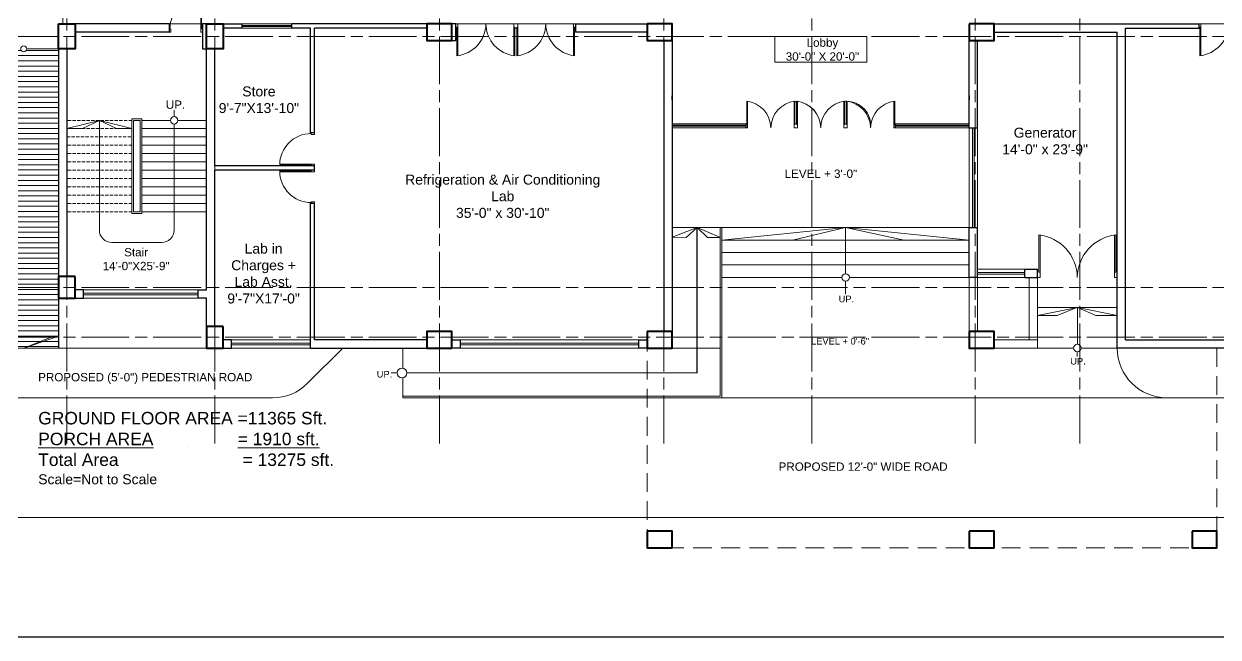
# Model space of a CAD drawing. Header units: inches. Extents: x -12 to 20935469, y -1604 to 24729220.
# Drawn here: x 20924701 to 20926137, y 24723288 to 24724026 of the extents above; entities that cross this region are included whole.
import ezdxf

# ---------------------------------------------------------------- set-up
doc = ezdxf.new("R2010")
doc.units = ezdxf.units.IN
doc.header["$LTSCALE"] = 0.03
doc.header["$MEASUREMENT"] = 0
doc.linetypes.add('ACAD_ISO08W100', pattern=[36, 24, -3, 6, -3])
doc.linetypes.add('DASHED2', pattern=[0.375, 0.25, -0.125])
for name, color, linetype, lineweight in [('AV_Text', 7, 'Continuous', 9), ('column', 1, 'Continuous', 40), ('Door', 7, 'Continuous', 18), ('Dot', 253, 'Continuous', 0), ('Grid Line', 252, 'Continuous', 18), ('Hatch', 253, 'Continuous', 15), ('Main Wall', 7, 'Continuous', 30), ('RAIL', 23, 'Continuous', 13), ('STAIR', 46, 'Continuous', 15), ('WALL', 7, 'Continuous', 30), ('wind.', 150, 'Continuous', 20)]:
    doc.layers.add(name, color=color, linetype=linetype, lineweight=lineweight)
doc.layers.add('FUR', color=251, linetype='Continuous')
doc.layers.add('TEXT', color=7, linetype='Continuous')
doc.styles.add('2', font='swisscl.ttf')
doc.styles.get("Standard").update_dxf_attribs({"font": 'timesbd.ttf'})

# ---------------------------------------------------------------- blocks, each defined once
blk = doc.blocks.new('A$C36295410')
at = {"layer": 'Door'}
for p, q in [((1, 4), (1, 32)), ((2, 0), (2, 31.98)), ((58, 0), (58, 31.98)), ((59, 4), (59, 32)), ((1, 5), (0, 5)), ((2, 4), (1, 4)), ((58, 4), (59, 4)), ((59, 5), (60, 5)), ((2, 0), (0, 0)), ((58, 0), (60, 0))]:
    blk.add_line(p, q, dxfattribs=at)
for centre, start, end in [((-2.53, -0.34), 0.59063, 83.77826), ((62.53, -0.34), 96.22174, 179.40937)]:
    blk.add_arc(centre, 32.53, start, end, dxfattribs=at)
blk = doc.blocks.new('$D40')
at = {"layer": 'Door'}
for p, q in [((1, 4), (1, 42)), ((2, 0), (2, 42)), ((1, 5), (0, 5)), ((2, 0), (0, 0)), ((2, 4), (1, 4)), ((39, 4), (38, 4)), ((38, 4), (38, 0)), ((40, 0), (38, 0)), ((40, 5), (39, 5)), ((39, 5), (39, 4))]:
    blk.add_line(p, q, dxfattribs=at)
blk.add_arc((1, 4), 38, 0, 90, dxfattribs=at)
blk = doc.blocks.new('fff')
at = {"layer": 'Grid Line', "color": 252, "linetype": 'ACAD_ISO08W100', "lineweight": 9, "ltscale": 80, "true_color": 0x939598}
for p, q in [((20830948.3, 24723521.1), (20830948.3, 24724698.8)), ((20831126.3, 24723521.1), (20831126.3, 24724698.8)), ((20831396.3, 24723521.1), (20831396.3, 24724698.8)), ((20831666.3, 24723521.1), (20831666.3, 24724698.8)), ((20831844.3, 24723521.1), (20831844.3, 24724698.8)), ((20832040.8, 24723521.1), (20832040.8, 24724698.8)), ((20832166.8, 24723521.1), (20832166.8, 24724698.8)), ((20833096.9, 24724010.7), (20830726.1, 24724010.7)), ((20833096.9, 24723708.7), (20830726.1, 24723708.7)), ((20833096.9, 24723648.8), (20830726.1, 24723648.8))]:
    blk.add_line(p, q, dxfattribs=at)

msp = doc.modelspace()

# ---------------------------------------------------------------- hatches: boundary and pattern name
at = {"layer": 'STAIR', "lineweight": 5}
h = msp.add_hatch(dxfattribs=at)
h.set_pattern_fill('ANSI31', color=253, scale=50, angle=135)
h.set_pattern_definition([(180, (93804.269, -4e-09), (-4e-16, -6.25), [])])
edge = h.paths.add_edge_path()
edge.add_arc((20924700.6, 24723995.7), 3.61, 180, 360)
edge.add_line((20924704.2, 24723995.7), (20924742.6, 24723995.7))
edge.add_line((20924742.6, 24723995.7), (20924742.6, 24723721.7))
edge.add_line((20924742.6, 24723721.7), (20924742.6, 24723695.7))
edge.add_line((20924742.6, 24723695.7), (20924742.6, 24723635.7))
edge.add_line((20924742.6, 24723635.7), (20924660.6, 24723635.7))
edge.add_line((20924660.6, 24723635.7), (20924660.6, 24723995.7))
edge.add_line((20924660.6, 24723995.7), (20924696.9, 24723995.7))

# ---------------------------------------------------------------- linework, layer by layer
for p, q in [((20925480.5, 24723934.3), (20925480.5, 24723939.3)), ((20925838, 24723939.3), (20925838, 24723934.3)), ((20925569.3, 24723905.7), (20925569.3, 24723900.7)), ((20925749.3, 24723900.7), (20925749.3, 24723905.7)), ((20924742.6, 24723695.7), (20924742.6, 24723635.8)), ((20924950.5, 24723635.8), (20924950.5, 24723635.8))]:
    msp.add_line(p, q)
at = {"color": 252, "lineweight": 5}
for p, q in [((20925920, 24723635.8), (20925868, 24723635.7)), ((20925963.6, 24723635.8), (20925920, 24723635.8)), ((20926016, 24723635.8), (20925972.5, 24723635.8))]:
    msp.add_line(p, q, dxfattribs=at)
at = {"layer": 'column', "lineweight": 40, "ltscale": 20}
for points in [[(20924742.6, 24724025.7), (20924762.6, 24724025.7), (20924762.6, 24723995.7), (20924742.6, 24723995.7)], [(20924920.5, 24724025.7), (20924940.5, 24724025.7), (20924940.5, 24723995.7), (20924920.5, 24723995.7)], [(20925185.5, 24724025.7), (20925185.5, 24724005.7), (20925215.5, 24724005.7), (20925215.5, 24724025.7)], [(20925450.5, 24724025.7), (20925450.5, 24724005.7), (20925480.5, 24724005.7), (20925480.5, 24724025.7)], [(20925838, 24724025.7), (20925838, 24724005.7), (20925868, 24724005.7), (20925868, 24724025.7)], [(20924762.6, 24723721.7), (20924742.6, 24723721.7), (20924742.6, 24723695.7), (20924762.6, 24723695.7)], [(20924940.5, 24723661.8), (20924920.5, 24723661.8), (20924920.5, 24723635.8), (20924940.5, 24723635.8)], [(20925215.5, 24723635.8), (20925215.5, 24723655.8), (20925185.5, 24723655.8), (20925185.5, 24723635.8)], [(20925450.5, 24723655.7), (20925450.5, 24723635.7), (20925480.5, 24723635.7), (20925480.5, 24723655.7)], [(20925838, 24723655.7), (20925838, 24723635.7), (20925868, 24723635.7), (20925868, 24723655.7)], [(20925450.5, 24723415.3), (20925450.5, 24723395.3), (20925480.5, 24723395.3), (20925480.5, 24723415.3)], [(20925838, 24723415.3), (20925838, 24723395.3), (20925868, 24723395.3), (20925868, 24723415.3)], [(20926106, 24723415.3), (20926106, 24723395.3), (20926136, 24723395.3), (20926136, 24723415.3)]]:
    msp.add_lwpolyline(points, close=True, dxfattribs=at)
at = {"layer": 'Defpoints'}
msp.add_lwpolyline([(20924496, 24724746.5), (20926934.9, 24724746.5), (20926934.9, 24723288), (20924496, 24723288)], close=True, dxfattribs=at)
at = {"layer": 'Door'}
for p, q in [((20925222.9, 24724025.7), (20925220.5, 24724025.7)), ((20925221.7, 24724020.7), (20925220.5, 24724020.7)), ((20925221.7, 24724021.9), (20925221.7, 24723987.3)), ((20925222.9, 24724021.9), (20925221.7, 24724021.9)), ((20925222.9, 24724025.7), (20925222.9, 24723987.4)), ((20925290.1, 24724025.7), (20925290.1, 24723987.4)), ((20925290.1, 24724025.7), (20925292.5, 24724025.7)), ((20925290.1, 24724021.9), (20925291.3, 24724021.9)), ((20925291.3, 24724021.9), (20925291.3, 24723987.3)), ((20925291.3, 24724020.7), (20925292.5, 24724020.7)), ((20925294.9, 24724025.7), (20925292.5, 24724025.7)), ((20925293.7, 24724020.7), (20925292.5, 24724020.7)), ((20925293.7, 24724021.9), (20925293.7, 24723987.3)), ((20925294.9, 24724021.9), (20925293.7, 24724021.9)), ((20925294.9, 24724025.7), (20925294.9, 24723987.4)), ((20925362.1, 24724025.7), (20925362.1, 24723987.4)), ((20925362.1, 24724025.7), (20925364.5, 24724025.7)), ((20925362.1, 24724021.9), (20925363.3, 24724021.9)), ((20925363.3, 24724021.9), (20925363.3, 24723987.3)), ((20925363.3, 24724020.7), (20925364.5, 24724020.7)), ((20926116.5, 24724025.7), (20926114.1, 24724025.7)), ((20926115.3, 24724020.7), (20926114.1, 24724020.7)), ((20926115.3, 24724021.9), (20926115.3, 24723987.3)), ((20926116.5, 24724021.9), (20926115.3, 24724021.9)), ((20926116.5, 24724025.7), (20926116.5, 24723987.4))]:
    msp.add_line(p, q, dxfattribs=at)
for centre, start, end in [((20925217.5, 24724026.1), 276.223, 359.4106), ((20925295.6, 24724026.1), 180.5919, 263.7795), ((20925289.5, 24724026.1), 276.223, 359.4106), ((20925367.6, 24724026.1), 180.5919, 263.7795), ((20926111, 24724026.1), 276.223, 359.4106)]:
    msp.add_arc(centre, 39, start, end, dxfattribs=at)
at = {"layer": 'Dot', "color": 0, "linetype": 'DASHED2', "lineweight": 20, "ltscale": 3000}
msp.add_lwpolyline([(20926136, 24723635.7), (20926136, 24723395.3), (20925450.5, 24723395.3), (20925450.5, 24723635.8)], dxfattribs=at)
at = {"layer": 'Hatch'}
for p, q in [((20924742.6, 24723995.7), (20924704.2, 24723995.7)), ((20925540.5, 24723780.7), (20925480.5, 24723780.7)), ((20925540.5, 24723780.7), (20925480.5, 24723780.7)), ((20925838, 24723655.7), (20925838, 24723720.7)), ((20925848, 24723655.7), (20925848, 24723720.7)), ((20925910, 24723720.7), (20925910, 24723645.8)), ((20925920, 24723720.7), (20925920, 24723635.8)), ((20925920, 24723684.7), (20926016, 24723684.7)), ((20925920, 24723645.8), (20925868, 24723645.8)), ((20924569.1, 24723635.8), (20924920.5, 24723635.8)), ((20924569.1, 24723635.8), (20925156.5, 24723635.8)), ((20924601.9, 24723635.8), (20924920.5, 24723635.8)), ((20925156.5, 24723635.8), (20925156.5, 24723611.5)), ((20925480.5, 24723635.7), (20925538.5, 24723635.7)), ((20925963.6, 24723635.8), (20925868, 24723635.8)), ((20926016, 24723635.8), (20925972.5, 24723635.8)), ((20925156.5, 24723600), (20925156.5, 24723575.8)), ((20924999.7, 24723575.8), (20924569.1, 24723575.8)), ((20924569.1, 24723431.8), (20926899.1, 24723431.8))]:
    msp.add_line(p, q, dxfattribs=at)
at = {"layer": 'Hatch', "lineweight": 0}
for p, q in [((20925084.5, 24723635.8), (20925042.1, 24723593.3)), ((20926076, 24723575.8), (20926899.1, 24723575.8))]:
    msp.add_line(p, q, dxfattribs=at)
at = {"layer": 'Hatch', "lineweight": 5}
msp.add_line((20925540.5, 24723575.8), (20926076, 24723575.8), dxfattribs=at)
msp.add_lwpolyline([(20926588.1, 24724145.7), (20925838, 24724145.8), (20925828, 24724460.8), (20925658.5, 24724460.6), (20925658.5, 24724145.7), (20924747.6, 24724145.8), (20924747.6, 24724025.8), (20925480.5, 24724025.8), (20925480.5, 24723905.7), (20925569.8, 24723905.7), (20925570.3, 24723905.7), (20925570.3, 24723932.7, -0.379803), (20925599.3, 24723900.7, -0.379803), (20925628.3, 24723932.7, 0.786317), (20925631.3, 24723932.6, -0.370965), (20925659.3, 24723900.7, -0.379803), (20925688.3, 24723932.7), (20925690.3, 24723932.7, -0.443301), (20925719.3, 24723900.7, -0.379803), (20925748.3, 24723932.7), (20925748.3, 24723905.7), (20925838, 24723905.7), (20925838, 24724025.7), (20926761, 24724025.7)], format="xyb", dxfattribs=at)
at = {"layer": 'Hatch', "lineweight": 0}
msp.add_lwpolyline([(20925604.1, 24724010.7), (20925714.7, 24724010.7), (20925714.7, 24723979.8), (20925604.1, 24723979.8)], close=True, dxfattribs=at)
for centre, start, end in [((20926076, 24723635.8), 180, 270), ((20924999.7, 24723635.8), 270, 315)]:
    msp.add_arc(centre, 60, start, end, dxfattribs=at)
at = {"layer": 'Main Wall', "lineweight": 30}
for p, q in [((20924875.5, 24724025.7), (20924762.6, 24724025.7)), ((20924875.5, 24724015.7), (20924762.6, 24724015.7)), ((20924875.5, 24724025.7), (20924875.5, 24724015.7)), ((20924930.5, 24724025.7), (20924920.5, 24724025.7)), ((20925185.5, 24724025.7), (20925023, 24724025.7)), ((20925023, 24724020.7), (20925023, 24724025.7)), ((20925045.5, 24724020.7), (20925023, 24724020.7)), ((20925045.5, 24723894.8), (20925045.5, 24724020.7)), ((20925185.5, 24724020.7), (20925050.5, 24724020.7)), ((20925050.5, 24723894.8), (20925050.5, 24724020.7)), ((20925364.5, 24724025.7), (20925450.5, 24724025.7)), ((20925364.5, 24724025.7), (20925364.5, 24724015.7)), ((20925450.5, 24724015.7), (20925364.5, 24724015.7)), ((20925868, 24724015.7), (20926016, 24724015.7)), ((20926016, 24723635.7), (20926016, 24724015.7)), ((20926026, 24723645.7), (20926026, 24724020.7)), ((20926026, 24724020.7), (20926114.1, 24724020.7)), ((20926114.1, 24724025.7), (20926114.1, 24724020.7)), ((20925470.5, 24724005.7), (20925470.5, 24723655.7)), ((20925480.5, 24724005.7), (20925480.5, 24723635.8)), ((20925838, 24723900.7), (20925838, 24724005.7)), ((20925848, 24723900.7), (20925848, 24724005.7)), ((20924742.6, 24723995.7), (20924742.6, 24723721.7)), ((20924752.6, 24723995.7), (20924752.6, 24723721.7)), ((20924920.5, 24723705.7), (20924920.5, 24723995.8)), ((20924930.5, 24723854.8), (20924930.5, 24723995.8)), ((20925838, 24723900.7), (20925848, 24723900.7)), ((20925050.5, 24723894.8), (20925045.5, 24723894.8)), ((20925050.5, 24723854.8), (20924930.5, 24723854.8)), ((20925050.5, 24723849.8), (20924930.5, 24723849.8)), ((20924930.5, 24723661.8), (20924930.5, 24723849.8)), ((20925050.5, 24723849.8), (20925050.5, 24723854.8)), ((20925050.5, 24723809.8), (20925045.5, 24723809.8)), ((20925045.5, 24723635.8), (20925045.5, 24723809.8)), ((20925050.5, 24723645.8), (20925050.5, 24723809.8)), ((20925838, 24723720.7), (20925838, 24723780.7)), ((20925838, 24723780.7), (20925848, 24723780.7)), ((20925848, 24723720.7), (20925848, 24723780.7)), ((20925905, 24723730.7), (20925920, 24723730.7)), ((20925905, 24723720.7), (20925905, 24723730.7)), ((20925920, 24723720.7), (20925920, 24723730.7)), ((20925848, 24723720.7), (20925838, 24723720.7)), ((20925905, 24723720.7), (20925920, 24723720.7)), ((20924772.6, 24723705.7), (20924762.6, 24723705.7)), ((20924772.6, 24723695.7), (20924772.6, 24723705.7)), ((20924910.5, 24723695.7), (20924910.5, 24723705.7)), ((20924910.5, 24723705.7), (20924920.5, 24723705.7)), ((20924762.6, 24723695.7), (20924772.6, 24723695.7)), ((20924920.5, 24723695.7), (20924910.5, 24723695.7)), ((20924920.5, 24723661.8), (20924920.5, 24723695.7)), ((20925175.5, 24723645.8), (20925050.5, 24723645.8)), ((20925185.5, 24723645.8), (20925050.5, 24723645.8)), ((20925185.5, 24723639.8), (20925185.5, 24723639.8)), ((20926026, 24723645.7), (20926263.1, 24723645.7)), ((20925045.5, 24723635.8), (20925185.5, 24723635.8)), ((20925060.5, 24723635.8), (20925060.5, 24723635.8)), ((20926263.1, 24723635.7), (20926016, 24723635.7))]:
    msp.add_line(p, q, dxfattribs=at)
for points in [[(20924915.5, 24723995.7), (20924920.5, 24723995.7), (20924920.5, 24724025.7), (20924915.5, 24724025.7)], [(20924963, 24724020.7), (20924940.5, 24724020.7), (20924940.5, 24724025.7), (20924963, 24724025.7)], [(20925215.5, 24724005.7), (20925220.5, 24724005.7), (20925220.5, 24724025.7), (20925215.5, 24724025.7)], [(20925225.5, 24723635.8), (20925215.5, 24723635.8), (20925215.5, 24723645.8), (20925225.5, 24723645.8)], [(20925440.5, 24723645.8), (20925450.5, 24723645.8), (20925450.5, 24723635.8), (20925440.5, 24723635.8)]]:
    msp.add_lwpolyline(points, close=True, dxfattribs=at)
for points in [[(20925868, 24724025.7), (20926026, 24724025.8), (20926114.1, 24724025.7)], [(20924940.5, 24723635.8), (20924950.5, 24723635.8), (20924950.5, 24723645.8), (20924940.5, 24723645.8)]]:
    msp.add_lwpolyline(points, dxfattribs=at)
at = {"layer": 'RAIL', "color": 6, "lineweight": 5}
for points in [[(20924830.6, 24723911.7), (20924842.6, 24723911.7), (20924842.6, 24723797.7), (20924830.6, 24723797.7)], [(20924832.6, 24723909.7), (20924840.6, 24723909.7), (20924840.6, 24723799.7), (20924832.6, 24723799.7)]]:
    msp.add_lwpolyline(points, close=True, dxfattribs=at)
at = {"layer": 'STAIR', "lineweight": 9}
msp.add_line((20924881.6, 24723921.8), (20924881.6, 24723914.2), dxfattribs=at)
at = {"layer": 'STAIR', "color": 32, "linetype": 'DASHED2', "lineweight": 5, "ltscale": 500}
for p, q in [((20924830.6, 24723909.7), (20924752.6, 24723909.7)), ((20924830.6, 24723899.7), (20924752.6, 24723899.7)), ((20924752.6, 24723889.7), (20924830.6, 24723889.7)), ((20924830.6, 24723879.7), (20924752.6, 24723879.7)), ((20924830.6, 24723869.7), (20924752.6, 24723869.7)), ((20924830.6, 24723859.7), (20924752.6, 24723859.7)), ((20924830.6, 24723849.7), (20924752.6, 24723849.7)), ((20924830.6, 24723839.7), (20924752.6, 24723839.7)), ((20924830.6, 24723829.7), (20924752.6, 24723829.7)), ((20924830.6, 24723819.7), (20924752.6, 24723819.7)), ((20924830.6, 24723809.7), (20924752.6, 24723809.7)), ((20924830.6, 24723799.7), (20924752.6, 24723799.7))]:
    msp.add_line(p, q, dxfattribs=at)
at = {"layer": 'STAIR', "color": 32, "lineweight": 5}
for p, q in [((20924877.1, 24723909.7), (20924842.6, 24723909.7)), ((20924920.5, 24723899.7), (20924842.6, 24723899.7)), ((20924920.5, 24723909.7), (20924886, 24723909.7)), ((20924920.5, 24723889.7), (20924842.6, 24723889.7)), ((20924920.5, 24723879.7), (20924842.6, 24723879.7)), ((20924920.5, 24723869.7), (20924842.6, 24723869.7)), ((20924920.5, 24723859.7), (20924842.6, 24723859.7)), ((20924920.5, 24723849.7), (20924842.6, 24723849.7)), ((20924920.5, 24723839.7), (20924842.6, 24723839.7)), ((20924920.5, 24723829.7), (20924842.6, 24723829.7)), ((20924920.5, 24723819.7), (20924842.6, 24723819.7)), ((20924920.5, 24723809.7), (20924842.6, 24723809.7)), ((20924920.5, 24723799.7), (20924842.6, 24723799.7)), ((20925838, 24723780.7), (20925540.5, 24723780.7)), ((20925838, 24723765.7), (20925540.5, 24723765.7)), ((20925540.5, 24723765.7), (20925595, 24723765.7)), ((20925838, 24723765.7), (20925783.6, 24723765.7)), ((20925838, 24723750.7), (20925540.5, 24723750.7)), ((20925838, 24723735.7), (20925540.5, 24723735.7)), ((20925684.9, 24723720.7), (20925540.5, 24723720.7)), ((20925838, 24723720.7), (20925693.7, 24723720.7)), ((20925920, 24723675.1), (20925936, 24723675.1)), ((20926016, 24723675.1), (20926000, 24723675.1))]:
    msp.add_line(p, q, dxfattribs=at)
at = {"layer": 'STAIR', "color": 253, "lineweight": 5}
for p, q in [((20925510.5, 24723605.8), (20925510.5, 24723780.7)), ((20925689.3, 24723700.6), (20925689.3, 24723716.3)), ((20924700.6, 24723635.8), (20924742.6, 24723650)), ((20924736.4, 24723650), (20924700.6, 24723635.8)), ((20924742.6, 24723650), (20924736.4, 24723650)), ((20925968, 24723631.3), (20925968, 24723625.4)), ((20925149.8, 24723605.8), (20925142.7, 24723605.8))]:
    msp.add_line(p, q, dxfattribs=at)
at = {"layer": 'STAIR', "lineweight": 9}
msp.add_lwpolyline([(20924791.6, 24723909.7), (20924752.6, 24723899.7), (20924771.2, 24723899.7), (20924791.6, 24723909.7), (20924830.6, 24723899.7), (20924812.2, 24723899.7), (20924791.6, 24723909.7), (20924791.6, 24723777.7, 0.414214), (20924806.6, 24723762.7), (20924866.6, 24723762.7, 0.414214), (20924881.6, 24723777.7), (20924881.6, 24723905.3)], format="xyb", dxfattribs=at)
at = {"layer": 'STAIR', "color": 253, "lineweight": 5}
for points in [[(20925161.5, 24723605.8), (20925510.6, 24723605.8), (20925510.6, 24723780.7), (20925480.6, 24723769), (20925497.3, 24723768.9), (20925510.6, 24723780.7), (20925538.6, 24723768.8), (20925523.3, 24723768.9), (20925510.6, 24723780.7)], [(20925689.3, 24723725.2), (20925689.3, 24723780.7), (20925540.5, 24723765.7), (20925625.5, 24723765.7), (20925689.3, 24723780.7), (20925838, 24723765.7), (20925759.6, 24723765.7), (20925689.3, 24723780.7)], [(20925968.3, 24723640.2), (20925968.3, 24723684.7), (20925920, 24723675.1), (20925943.8, 24723675.1), (20925967.5, 24723684.6), (20925968.3, 24723684.7), (20926016, 24723675.1), (20925990.3, 24723675.1), (20925968.3, 24723684.6)]]:
    msp.add_lwpolyline(points, dxfattribs=at)
for centre, radius in [((20924700.6, 24723995.7), 3.61), ((20925689.3, 24723720.7), 4.45), ((20925968, 24723635.8), 4.45), ((20925155.6, 24723605.8), 5.81)]:
    msp.add_circle(centre, radius, dxfattribs=at)
at = {"layer": 'STAIR', "lineweight": 9}
msp.add_circle((20924881.6, 24723909.7), 4.45, dxfattribs=at)
at = {"layer": 'WALL', "lineweight": 9}
for p, q in [((20925538.5, 24723780.7), (20925538.5, 24723577.8)), ((20925540.5, 24723780.7), (20925540.5, 24723575.8)), ((20925156.5, 24723577.8), (20925538.5, 24723577.8)), ((20925156.5, 24723575.8), (20925156.5, 24723577.8)), ((20925156.5, 24723575.8), (20925540.5, 24723575.8))]:
    msp.add_line(p, q, dxfattribs=at)
at = {"layer": 'wind.', "lineweight": 5}
for p, q in [((20924963, 24724025.7), (20925023, 24724025.7)), ((20924963, 24724023.7), (20925023, 24724023.7)), ((20924963, 24724022.7), (20925023, 24724022.7)), ((20924963, 24724020.7), (20925023, 24724020.7)), ((20925480.5, 24723905.7), (20925569.3, 24723905.7)), ((20925480.5, 24723903.7), (20925569.3, 24723903.7)), ((20925569.3, 24723902.7), (20925480.5, 24723902.7)), ((20925569.3, 24723900.7), (20925480.5, 24723900.7)), ((20925749.3, 24723905.7), (20925838, 24723905.7)), ((20925749.3, 24723903.7), (20925838, 24723903.7)), ((20925838, 24723902.7), (20925749.3, 24723902.7)), ((20925838, 24723900.7), (20925749.3, 24723900.7)), ((20925838, 24723780.7), (20925838, 24723900.7)), ((20925842, 24723900.7), (20925842, 24723780.7)), ((20925844, 24723900.7), (20925844, 24723780.7)), ((20925848, 24723900.7), (20925848, 24723780.7)), ((20925848, 24723730.7), (20925905, 24723730.7)), ((20925848, 24723726.7), (20925905, 24723726.7)), ((20925848, 24723724.7), (20925905, 24723724.7)), ((20925848, 24723720.7), (20925905, 24723720.7)), ((20924772.6, 24723705.7), (20924910.5, 24723705.7)), ((20924772.6, 24723701.7), (20924910.5, 24723701.7)), ((20924772.6, 24723699.7), (20924910.5, 24723699.7)), ((20924772.6, 24723695.7), (20924910.5, 24723695.7)), ((20925045.5, 24723645.8), (20924950.5, 24723645.8)), ((20925045.5, 24723641.8), (20924950.5, 24723641.8)), ((20925045.5, 24723639.8), (20924950.5, 24723639.8)), ((20925440.5, 24723645.8), (20925225.5, 24723645.8)), ((20925440.5, 24723641.8), (20925225.5, 24723641.8)), ((20925440.5, 24723639.8), (20925225.5, 24723639.8)), ((20925045.5, 24723635.8), (20924950.5, 24723635.8)), ((20925440.5, 24723635.8), (20925225.5, 24723635.8))]:
    msp.add_line(p, q, dxfattribs=at)

# ---------------------------------------------------------------- block references
msp.add_blockref('fff', (93804.3, 0))
at = {"layer": 'Door', "xscale": -1}
msp.add_blockref('$D40', (20924915.5, 24724015.7), dxfattribs=at)
at = {"layer": 'Door', "rotation": 90.00000000000001}
msp.add_blockref('$D40', (20925050.5, 24723854.8), dxfattribs=at)
at = {"layer": 'Door', "xscale": -1, "rotation": 90}
msp.add_blockref('$D40', (20925050.5, 24723849.8), dxfattribs=at)
at = {"layer": 'FUR', "lineweight": 5, "xscale": -1}
for p in [(20925629.3, 24723900.7), (20925689.3, 24723900.7), (20925749.3, 24723900.7)]:
    msp.add_blockref('A$C36295410', p, dxfattribs=at)
at = {"layer": 'FUR', "xscale": -1.6, "yscale": 1.6, "zscale": 1.6}
msp.add_blockref('A$C36295410', (20926016, 24723720.7), dxfattribs=at)

# ---------------------------------------------------------------- texts
at = {"layer": 'AV_Text', "ltscale": 20, "attachment_point": 3}
for s, insert, char_height, width in [('\\pxqc;{\\fArial CE|b0|i0|c0|p34;\\H1.11111x;PROPOSED (5\'-0") PEDESTRIAN ROAD\\H0.9x; }', (20924978.9, 24723605.7), 9, 264.244), ('\\pxqc;{\\fArial CE|b0|i0|c0|p34;PROPOSED 12\'-0" WIDE ROAD }', (20925829.6, 24723498.1), 10, 238.55)]:
    msp.add_mtext(s, dxfattribs=dict(at, insert=insert, char_height=char_height, width=width))
at = {"layer": 'TEXT', "color": 30, "lineweight": 5, "ltscale": 20, "style": '2'}
for s, width, gutter_width, insert, char_height, attachment_point in [('\\pxsm1,qc;{\\fArial|b0|i0|c0|p34;\\C0;Lobby\\P30\'-0" X 20\'-0" }', 146.388, 0.75, (20925661.4, 24724008.2), 10, 2), ('{\\fArial|b0|i0|c0|p34;\\C0;Store\\P9\'-7"X13\'-10"}', 104.76, 0.5, (20924983.5, 24723950.5), 12, 2), ('{\\fArial|b0|i0|c0|p34;\\C0;UP.}', 104.76, 0.5, (20924883.2, 24723933.6), 10, 2), ('\\pxsm1;{\\fArial|b0|i0|c0|p34;\\C0;Generator \\P14\'-0" x 23\'-9" }', 137.677, 0.75, (20925929.2, 24723900.9), 12, 2), ('\\pxsm1;{\\fArial|b0|i0|c0|p34;\\C0;Refrigeration & Air Conditioning Lab\\P35\'-0" x 30\'-10" }', 235.592, 0.75, (20925276.8, 24723844.4), 12, 2), ('{\\fArial|b0|i0|c0|p34;\\C0;Stair\\P14\'-0"X25\'-9"}', 104.76, 0.5, (20924835.8, 24723756.1), 10, 2), ('{\\fArial|b0|i0|c0|p34;\\C0;Lab in Charges + Lab Asst. \\P9\'-7"X17\'-0"}', 104.76, 0.5, (20924989.1, 24723761.4), 12, 2), ('{\\fArial|b0|i0|c0|p34;\\C0;UP.}', 104.76, 0.5, (20925690.2, 24723698.8), 8, 2), ('{\\fArial|b0|i0|c0|p34;\\C0;UP.}', 104.76, 0.5, (20925968.8, 24723615.8), 8, 8), ('{\\fArial|b0|i0|c0|p34;\\C0;UP.}', 104.76, 0.5, (20925134.6, 24723608.3), 8, 2), ('\\A1;\\pxql;{\\fArial|b0|i0|c0|p34;\\C0;GROUND FLOOR AREA =11365 Sft.\\P\\LPORCH AREA^I^I= 1910 sft.\\P\\lTotal Area^I^I^I = 13275 sft.\\P\\H0.8x;Scale=Not to Scale }', 640.124, 0.5, (20925038.1, 24723558.9), 15, 2)]:
    msp.add_mtext_dynamic_manual_height_columns(s, width=width, gutter_width=gutter_width, heights=[0], dxfattribs=dict(at, insert=insert, char_height=char_height, attachment_point=attachment_point))
at = {"layer": 'TEXT', "color": 30, "lineweight": 5, "ltscale": 20, "attachment_point": 2, "style": '2'}
for s, insert, char_height, width in [('{\\fArial|b0|i0|c0|p34;\\C256; LEVEL + 3\'-0"}', (20925657.6, 24723850.5), 10, 235.592), ('{\\fArial|b0|i0|c0|p34;\\C256; LEVEL + 0\'-6"}', (20925681, 24723648), 8, 104.76)]:
    msp.add_mtext(s, dxfattribs=dict(at, insert=insert, char_height=char_height, width=width))

doc.saveas('drawing.dxf')
